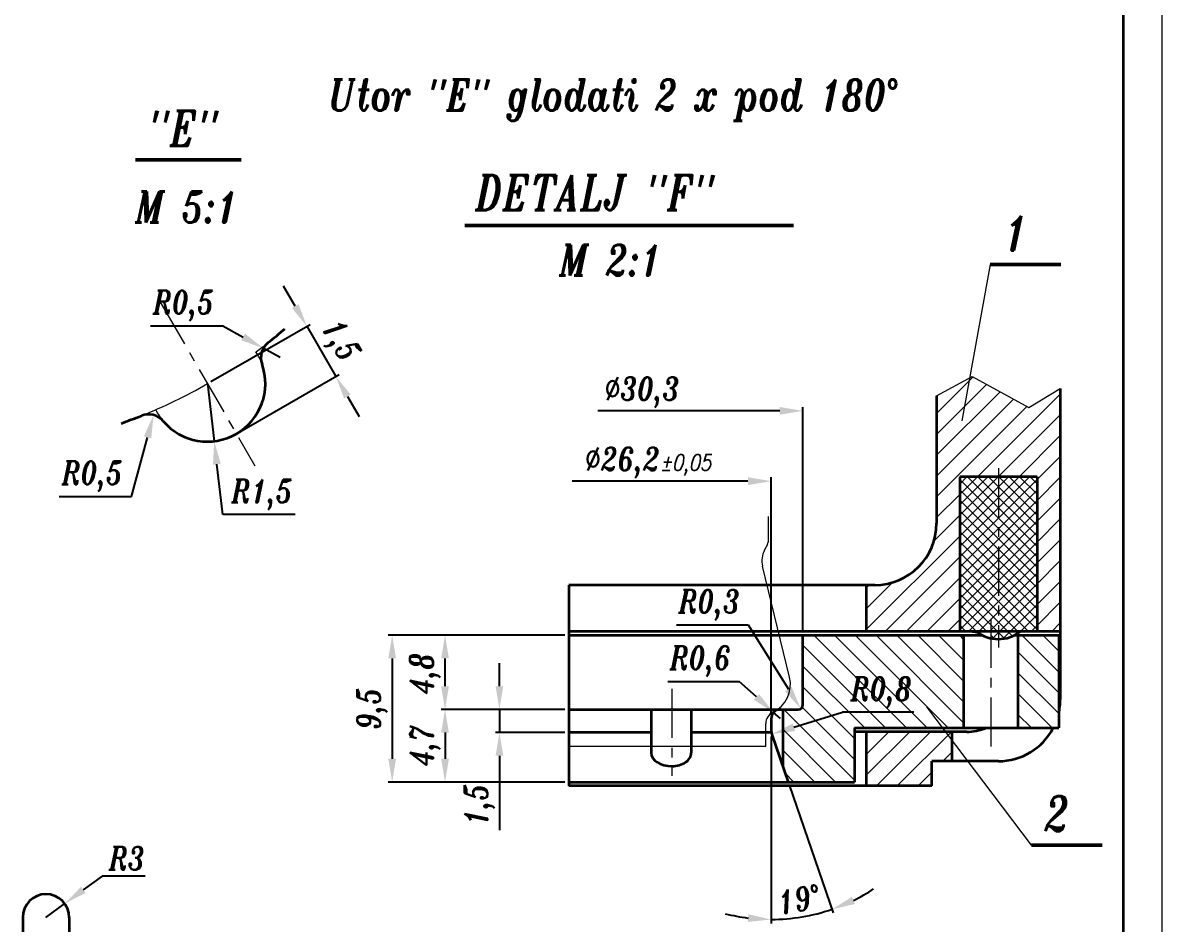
# Model space of a CAD drawing. Header units: millimetres. Extents: x 82 to 468, y 72 to 492.
# Drawn here: x 231.4 to 378.8, y 197.3 to 314 of the extents above; entities that cross this region are included whole.
import ezdxf

# ---------------------------------------------------------------- set-up
doc = ezdxf.new("R2010")
doc.units = ezdxf.units.MM
doc.header["$LTSCALE"] = 0.2
doc.linetypes.add('CENTER', pattern=[50.8, 31.75, -6.35, 6.35, -6.35])
doc.layers.get('0').update_dxf_attribs({"lineweight": 15})
for name, color, linetype, lineweight in [('1', 1, 'CENTER', 15), ('3', 3, 'Continuous', 35), ('4', 5, 'Continuous', 50), ('8', 252, 'Continuous', 15)]:
    doc.layers.add(name, color=color, linetype=linetype, lineweight=lineweight)
doc.styles.add('ITALICT', font='italict', dxfattribs={"width": 0.8, "height": 3})
doc.dimstyles.new('ISO-25', dxfattribs={"dimtxt": 3, "dimasz": 3, "dimexe": 0.5, "dimexo": 0.5, "dimgap": 0.8, "dimtad": 1, "dimtxsty": 'ITALICT', "dimcen": 2.5, "dimazin": 2, "dimtm": 1e-09, "dimtfac": 0.7, "dimtmove": 0, "dimatfit": 3, "dimfxl": 1, "dimarcsym": 0})
doc.dimstyles.new('ISO-25$4', dxfattribs={"dimtxt": 3, "dimasz": 3, "dimexe": 0.5, "dimexo": 0.5, "dimgap": 0.8, "dimtad": 1, "dimtoh": 1, "dimtxsty": 'ITALICT', "dimcen": 2.5, "dimazin": 2, "dimtm": 1e-09, "dimtfac": 0.7, "dimtmove": 0, "dimatfit": 3, "dimfxl": 1, "dimarcsym": 0})

# ---------------------------------------------------------------- blocks, each defined once
blk = doc.blocks.new('*D59')
at = {"color": 0, "lineweight": -2}
for p, q in [((241.65, 203.54), (239.23, 201.76)), ((247.25, 203.54), (241.65, 203.54)), ((234.4, 198.21), (236.82, 199.99))]:
    blk.add_line(p, q, dxfattribs=at)
at = {"color": 0}
blk.add_solid([(238.94, 202.16), (239.53, 201.36), (236.82, 199.99)], dxfattribs=at)
at = {"layer": 'Defpoints', "color": 0}
for p in [(236.82, 199.99), (234.4, 198.21)]:
    blk.add_point(p, dxfattribs=at)
at = {"color": 0, "insert": (244.85, 205.84), "char_height": 3, "attachment_point": 5, "style": 'ITALICT'}
blk.add_mtext('R3', dxfattribs=at)
blk = doc.blocks.new('*D64')
at = {"color": 0, "lineweight": -2}
for p, q in [((266.65, 277.32), (265.15, 279.92)), ((255.72, 267.55), (268.58, 274.97)), ((268.15, 274.72), (271.9, 268.22)), ((259.47, 261.05), (272.33, 268.47)), ((273.4, 265.63), (274.9, 263.03))]:
    blk.add_line(p, q, dxfattribs=at)
at = {"color": 0}
for points in [[(267.08, 277.57), (266.22, 277.07), (268.15, 274.72)], [(273.83, 265.88), (272.97, 265.38), (271.9, 268.22)]]:
    blk.add_solid(points, dxfattribs=at)
at = {"layer": 'Defpoints', "color": 0}
for p in [(255.29, 267.3), (271.9, 268.22), (259.04, 260.8)]:
    blk.add_point(p, dxfattribs=at)
at = {"color": 0, "insert": (272.26, 272.76), "char_height": 3, "attachment_point": 5, "rotation": 300, "style": 'ITALICT'}
blk.add_mtext('1,5', dxfattribs=at)
blk = doc.blocks.new('*D65')
at = {"color": 0, "lineweight": -2}
for p, q in [((245.47, 252.7), (247.54, 260.34)), ((236.1, 252.7), (245.47, 252.7))]:
    blk.add_line(p, q, dxfattribs=at)
at = {"color": 0}
blk.add_solid([(247.06, 260.47), (248.02, 260.21), (248.32, 263.23)], dxfattribs=at)
at = {"layer": 'Defpoints', "color": 0}
for p in [(248.32, 263.23), (247.67, 260.82)]:
    blk.add_point(p, dxfattribs=at)
at = {"color": 0, "insert": (240.39, 255.29), "char_height": 3, "attachment_point": 5, "style": 'ITALICT'}
blk.add_mtext('R0,5', dxfattribs=at)
blk = doc.blocks.new('*D66')
at = {"color": 0, "lineweight": -2}
for p, q in [((255.29, 267.3), (256.16, 259.85)), ((257.27, 250.34), (256.51, 256.87)), ((266.65, 250.34), (257.27, 250.34))]:
    blk.add_line(p, q, dxfattribs=at)
at = {"color": 0}
blk.add_solid([(257.01, 256.92), (256.01, 256.81), (256.16, 259.85)], dxfattribs=at)
at = {"layer": 'Defpoints', "color": 0}
for p in [(255.29, 267.3), (256.16, 259.85)]:
    blk.add_point(p, dxfattribs=at)
at = {"color": 0, "insert": (262.36, 252.93), "char_height": 3, "attachment_point": 5, "style": 'ITALICT'}
blk.add_mtext('R1,5', dxfattribs=at)
blk = doc.blocks.new('*D67')
at = {"color": 0, "lineweight": -2}
for p, q in [((247.91, 274.79), (257.28, 274.79)), ((257.28, 274.79), (259.9, 273.33)), ((264.71, 270.66), (262.52, 271.87))]:
    blk.add_line(p, q, dxfattribs=at)
at = {"color": 0}
blk.add_solid([(260.15, 273.77), (259.66, 272.9), (262.52, 271.87)], dxfattribs=at)
at = {"layer": 'Defpoints', "color": 0}
for p in [(262.52, 271.87), (264.71, 270.66)]:
    blk.add_point(p, dxfattribs=at)
at = {"color": 0, "insert": (252.2, 277.38), "char_height": 3, "attachment_point": 5, "style": 'ITALICT'}
blk.add_mtext('R0,5', dxfattribs=at)
blk = doc.blocks.new('*D68')
at = {"color": 0, "lineweight": -2}
for p, q in [((301.53, 234.73), (285.53, 234.73)), ((286.03, 228.13), (286.03, 231.73)), ((301.53, 225.13), (285.53, 225.13))]:
    blk.add_line(p, q, dxfattribs=at)
at = {"color": 0}
for points in [[(285.53, 231.73), (286.53, 231.73), (286.03, 234.73)], [(285.53, 228.13), (286.53, 228.13), (286.03, 225.13)]]:
    blk.add_solid(points, dxfattribs=at)
at = {"layer": 'Defpoints', "color": 0}
for p in [(286.03, 234.73), (302.03, 234.73), (302.03, 225.13)]:
    blk.add_point(p, dxfattribs=at)
at = {"color": 0, "insert": (283.44, 229.73), "char_height": 3, "attachment_point": 5, "rotation": 90, "style": 'ITALICT'}
blk.add_mtext('4,8', dxfattribs=at)
blk = doc.blocks.new('*D69')
at = {"color": 0, "lineweight": -2}
for p, q in [((328.23, 224.43), (328.23, 255.17)), ((325.23, 254.67), (302.46, 254.67))]:
    blk.add_line(p, q, dxfattribs=at)
at = {"color": 0}
blk.add_solid([(325.23, 254.17), (325.23, 255.17), (328.23, 254.67)], dxfattribs=at)
at = {"layer": 'Defpoints', "color": 0}
for p in [(328.23, 254.67), (302.03, 241.23), (328.23, 223.93)]:
    blk.add_point(p, dxfattribs=at)
at = {"color": 0, "insert": (312.3, 257.08), "char_height": 3, "attachment_point": 5, "style": 'ITALICT'}
blk.add_mtext('%%c26,2{\\H2.100000;%%p0,05}', dxfattribs=at)
blk = doc.blocks.new('*D70')
at = {"color": 0, "lineweight": -2}
for p, q in [((332.33, 235.23), (332.33, 264.27)), ((329.33, 263.77), (305.81, 263.77))]:
    blk.add_line(p, q, dxfattribs=at)
at = {"color": 0}
blk.add_solid([(329.33, 264.27), (329.33, 263.27), (332.33, 263.77)], dxfattribs=at)
at = {"layer": 'Defpoints', "color": 0}
for p in [(332.33, 263.77), (302.03, 241.23), (332.33, 234.73)]:
    blk.add_point(p, dxfattribs=at)
at = {"color": 0, "insert": (311.52, 266.18), "char_height": 3, "attachment_point": 5, "style": 'ITALICT'}
blk.add_mtext('%%c30,3', dxfattribs=at)
blk = doc.blocks.new('*D73')
at = {"color": 0, "lineweight": -2}
for p, q in [((301.53, 225.13), (285.53, 225.13)), ((286.03, 222.13), (286.03, 218.73)), ((301.53, 215.73), (285.53, 215.73))]:
    blk.add_line(p, q, dxfattribs=at)
at = {"color": 0}
for points in [[(285.53, 222.13), (286.53, 222.13), (286.03, 225.13)], [(285.53, 218.73), (286.53, 218.73), (286.03, 215.73)]]:
    blk.add_solid(points, dxfattribs=at)
at = {"layer": 'Defpoints', "color": 0}
for p in [(302.03, 225.13), (286.03, 215.73), (302.03, 215.73)]:
    blk.add_point(p, dxfattribs=at)
at = {"color": 0, "insert": (283.44, 220.43), "char_height": 3, "attachment_point": 5, "rotation": 90, "style": 'ITALICT'}
blk.add_mtext('4,7', dxfattribs=at)
blk = doc.blocks.new('*D76')
at = {"color": 0, "lineweight": -2}
for p, q in [((301.53, 234.73), (278.69, 234.73)), ((279.19, 231.73), (279.19, 218.73)), ((301.53, 215.73), (278.69, 215.73))]:
    blk.add_line(p, q, dxfattribs=at)
at = {"color": 0}
for points in [[(278.69, 231.73), (279.69, 231.73), (279.19, 234.73)], [(278.69, 218.73), (279.69, 218.73), (279.19, 215.73)]]:
    blk.add_solid(points, dxfattribs=at)
at = {"layer": 'Defpoints', "color": 0}
for p in [(302.03, 234.73), (279.19, 215.73), (302.03, 215.73)]:
    blk.add_point(p, dxfattribs=at)
at = {"color": 0, "insert": (276.6, 225.23), "char_height": 3, "attachment_point": 5, "rotation": 90, "style": 'ITALICT'}
blk.add_mtext('9,5', dxfattribs=at)
blk = doc.blocks.new('*D77')
at = {"color": 0, "lineweight": -2}
for p, q in [((293.07, 228.13), (293.07, 231.13)), ((301.53, 225.13), (292.57, 225.13)), ((293.07, 225.13), (293.07, 222.13)), ((301.53, 222.13), (292.57, 222.13)), ((293.07, 219.13), (293.07, 209.5))]:
    blk.add_line(p, q, dxfattribs=at)
at = {"color": 0}
for points in [[(292.57, 228.13), (293.57, 228.13), (293.07, 225.13)], [(292.57, 219.13), (293.57, 219.13), (293.07, 222.13)]]:
    blk.add_solid(points, dxfattribs=at)
at = {"layer": 'Defpoints', "color": 0}
for p in [(302.03, 225.13), (293.07, 222.13), (302.03, 222.13)]:
    blk.add_point(p, dxfattribs=at)
at = {"color": 0, "insert": (290.49, 212.81), "char_height": 3, "attachment_point": 5, "rotation": 90, "style": 'ITALICT'}
blk.add_mtext('1,5', dxfattribs=at)
blk = doc.blocks.new('*D79')
at = {"color": 0, "lineweight": -2}
for p, q in [((315.98, 236.06), (325.24, 236.06)), ((325.24, 236.06), (330.45, 227.76))]:
    blk.add_line(p, q, dxfattribs=at)
at = {"color": 0}
blk.add_solid([(330.88, 228.02), (330.03, 227.49), (332.05, 225.22)], dxfattribs=at)
at = {"layer": 'Defpoints', "color": 0}
for p in [(331.73, 225.73), (332.05, 225.22)]:
    blk.add_point(p, dxfattribs=at)
at = {"color": 0, "insert": (320.21, 238.65), "char_height": 3, "attachment_point": 5, "style": 'ITALICT'}
blk.add_mtext('R0,3', dxfattribs=at)
blk = doc.blocks.new('*D80')
at = {"color": 0, "lineweight": -2}
for p, q in [((314.84, 228.76), (324.09, 228.76)), ((326.32, 226.75), (324.09, 228.76)), ((329.43, 223.93), (328.54, 224.73))]:
    blk.add_line(p, q, dxfattribs=at)
at = {"color": 0}
blk.add_solid([(325.98, 226.38), (326.65, 227.12), (328.54, 224.73)], dxfattribs=at)
at = {"layer": 'Defpoints', "color": 0}
for p in [(328.54, 224.73), (329.43, 223.93)]:
    blk.add_point(p, dxfattribs=at)
at = {"color": 0, "insert": (319.07, 231.35), "char_height": 3, "attachment_point": 5, "style": 'ITALICT'}
blk.add_mtext('R0,6', dxfattribs=at)
blk = doc.blocks.new('*D81')
at = {"color": 0, "lineweight": -2}
for p, q in [((328.23, 221.63), (328.23, 197.43)), ((330.6, 215.25), (336.27, 198.78))]:
    blk.add_line(p, q, dxfattribs=at)
for start, end in [(296.1093, 303.2186), (270, 289), (255.7814, 262.8907)]:
    blk.add_arc((328.23, 222.13), 24.19, start, end, dxfattribs=at)
at = {"color": 0}
for points in [[(338.68, 200.86), (339.07, 199.94), (336.11, 199.25)], [(325.2, 197.62), (325.27, 198.62), (328.23, 197.93)]]:
    blk.add_solid(points, dxfattribs=at)
at = {"layer": 'Defpoints', "color": 0}
for p in [(328.23, 223.93), (328.23, 222.39), (328.32, 221.87), (330.43, 215.73), (330.9, 198.08)]:
    blk.add_point(p, dxfattribs=at)
at = {"color": 0, "insert": (331.84, 200.53), "char_height": 3, "attachment_point": 5, "rotation": 9.5, "style": 'ITALICT'}
blk.add_mtext('19%%d', dxfattribs=at)
blk = doc.blocks.new('*D82')
at = {"color": 0, "lineweight": -2}
for p in [(331.17, 222.81), (346.7, 224.75)]:
    blk.add_line(p, (337.44, 224.75), dxfattribs=at)
at = {"color": 0}
blk.add_solid([(331.02, 223.29), (331.31, 222.33), (328.3, 221.92)], dxfattribs=at)
at = {"layer": 'Defpoints', "color": 0}
for p in [(328.3, 221.92), (329.83, 222.39)]:
    blk.add_point(p, dxfattribs=at)
at = {"color": 0, "insert": (342.47, 227.34), "char_height": 3, "attachment_point": 5, "style": 'ITALICT'}
blk.add_mtext('R0,8', dxfattribs=at)

msp = doc.modelspace()

# ---------------------------------------------------------------- hatches: boundary and pattern name
at = {"layer": '8'}
h = msp.add_hatch(dxfattribs=at)
h.set_pattern_fill('ANSI31', color=256, scale=0.6, style=0)
h.paths.add_polyline_path([(352.629, 255.226), (362.629, 255.226), (362.629, 235.226), (365.629, 235.226), (365.629, 266.653), (361.549, 264.206), (354.217, 268.237), (349.629, 265.703), (349.629, 249.226, -0.4142136), (341.629, 241.226), (340.529, 241.226), (340.529, 235.226), (352.629, 235.226)])
h.paths.add_polyline_path([(351.629, 222.226), (340.529, 222.226), (340.529, 215.226), (349.029, 215.226), (349.029, 218.426), (351.629, 218.426)])
h = msp.add_hatch(dxfattribs=at)
h.set_pattern_fill('ANSI37', color=256, scale=0.3, style=0)
h.paths.add_polyline_path([(357.629, 255.226), (352.629, 255.226), (352.629, 235.226), (357.629, 235.226)])
h.paths.add_polyline_path([(362.629, 255.226), (357.629, 255.226), (357.629, 235.226), (362.629, 235.226)])
h.paths.add_polyline_path([(357.629, 235.226), (356.629, 235.226), (356.629, 234.338, 0.056082), (357.629, 234.226)])
h.paths.add_polyline_path([(360.458, 235.226), (357.629, 235.226), (357.629, 234.226, 0.1715729)])
h = msp.add_hatch(dxfattribs=at)
h.set_pattern_fill('ANSI31', color=256, scale=0.6, angle=90, style=0)
h.paths.add_polyline_path([(353.129, 234.726), (332.329, 234.726), (332.329, 225.726, -0.4142136), (331.729, 225.126), (329.729, 225.126), (329.729, 217.77), (330.433, 215.726), (339.029, 215.726), (339.029, 222.726), (353.129, 222.726)])
h.paths.add_polyline_path([(360.129, 222.726), (365.429, 222.726), (365.429, 234.726), (360.129, 234.726)])
h.paths.add_polyline_path([(337.495, 230.621), (347.452, 230.621), (347.452, 224.05), (337.495, 224.05)], flags=24)

# ---------------------------------------------------------------- linework, layer by layer
for p, q in [((378.823, 72.02), (378.823, 492.02)), ((356.575, 282.71), (352.893, 262.46)), ((349.629, 265.703), (354.217, 268.237)), ((354.217, 268.237), (361.549, 264.206)), ((361.549, 264.206), (365.629, 266.653)), ((361.907, 207.559), (348.37, 225.479))]:
    msp.add_line(p, q)
for centre, radius, start, end in [((221.914, 325.102), 66.75, 306.44112, 308.16658), ((255.289, 267.295), 7.5, 19.64333, 33.22056), ((221.914, 325.102), 66.75, 291.83342, 300), ((255.289, 267.295), 7.5, 206.77944, 220.35667)]:
    msp.add_arc(centre, radius, start, end)
at = {"layer": '1'}
for p, q in [((249.143, 277.941), (261.436, 256.649)), ((357.629, 256.353), (357.629, 233.127)), ((356.629, 236.844), (356.629, 220.054)), ((315.379, 227.791), (315.379, 216.543))]:
    msp.add_line(p, q, dxfattribs=at)
at = {"layer": '3'}
for p, q in [((373.823, 77.02), (373.823, 487.02)), ((349.629, 265.703), (349.629, 249.226)), ((365.629, 266.653), (365.629, 226.426)), ((352.629, 255.226), (352.629, 235.226)), ((362.629, 255.226), (352.629, 255.226)), ((362.629, 255.226), (362.629, 235.226)), ((341.629, 241.226), (302.029, 241.226)), ((302.029, 241.226), (302.029, 215.226)), ((340.529, 241.226), (340.529, 235.226)), ((365.629, 235.226), (302.029, 235.226)), ((302.029, 234.726), (355.568, 234.726)), ((332.329, 225.726), (332.329, 234.726)), ((353.129, 234.726), (353.129, 222.726)), ((359.691, 234.726), (365.429, 234.726)), ((360.129, 234.726), (360.129, 222.726)), ((365.429, 234.726), (365.429, 222.726)), ((302.029, 225.126), (331.729, 225.126)), ((312.701, 225.126), (312.701, 219.502)), ((317.889, 225.126), (317.889, 219.502)), ((329.729, 225.126), (329.729, 217.77)), ((328.229, 223.926), (328.229, 222.394)), ((339.029, 222.726), (339.029, 215.726)), ((339.029, 222.726), (365.429, 222.726)), ((312.701, 222.126), (302.029, 222.126)), ((328.152, 222.126), (317.889, 222.126)), ((328.317, 221.873), (330.433, 215.726)), ((353.529, 222.226), (339.029, 222.226)), ((340.529, 222.226), (340.529, 215.226)), ((351.629, 218.426), (351.629, 222.226)), ((349.029, 215.226), (349.029, 218.426)), ((357.629, 218.426), (349.029, 218.426)), ((302.029, 215.726), (339.029, 215.726)), ((349.029, 215.226), (302.029, 215.226)), ((231.398, 198.209), (231.398, 159.209)), ((237.398, 198.209), (237.398, 159.209))]:
    msp.add_line(p, q, dxfattribs=at)
for centre, radius, start, end in [((221.914, 325.102), 66.75, 308.16658, 310.56679), ((264.707, 270.657), 2.5, 128.16658, 199.64333), ((255.289, 267.295), 7.5, 220.35667, 19.64333), ((221.914, 325.102), 66.75, 289.43321, 291.83342), ((247.669, 260.82), 2.5, 40.35667, 111.83342), ((341.629, 249.226), 8, 270, 0), ((353.529, 228.726), 6.5, 76.60798, 90), ((357.629, 238.726), 4.5, 231.05756, 308.94244), ((331.729, 225.726), 0.6, 270, 360), ((357.629, 226.426), 8, 347.16143, 0), ((329.429, 223.926), 1.2, 90, 180), ((353.529, 228.726), 6.5, 270, 292.61986), ((357.629, 226.426), 8, 270, 332.45145), ((329.829, 222.394), 1.6, 180, 199), ((234.398, 198.209), 3, 0, 180)]:
    msp.add_arc(centre, radius, start, end, dxfattribs=at)
for major_axis, ratio, start_param, end_param in [((-2.678, 0), 0.6467117, 6.2831853, 7.8539816), ((-2.51, 0), 0.6901417, 1.5707963, 3.1415927)]:
    msp.add_ellipse((315.379, 219.502), major_axis=major_axis, ratio=ratio, start_param=start_param, end_param=end_param, dxfattribs=at)
at = {"layer": '4'}
for p, q in [((259.658, 296.272), (245.966, 296.272)), ((288.609, 287.747), (331.127, 287.747)), ((365.705, 282.71), (356.575, 282.71)), ((371.036, 207.559), (361.907, 207.559))]:
    msp.add_line(p, q, dxfattribs=at)
at = {"layer": '8'}
for p, q in [((327.829, 250.102), (327.829, 246.77)), ((327.759, 246.488), (327.382, 245.782)), ((330.615, 229.319), (327.115, 243.659)), ((327.529, 220.37), (327.529, 223.31)), ((302.029, 220.37), (327.529, 220.37))]:
    msp.add_line(p, q, dxfattribs=at)
for centre, radius, start, end in [((327.229, 246.77), 0.6, 331.92751, 0), ((330.029, 244.37), 3, 151.92751, 193.71738), ((326.729, 228.37), 4, 295.37693, 13.71738), ((329.129, 223.31), 1.6, 115.37693, 180)]:
    msp.add_arc(centre, radius, start, end, dxfattribs=at)

# ---------------------------------------------------------------- texts
at = {"style": 'ITALICT', "width": 0.8}
for s, height, p in [('Utor "E" glodati 2 x pod 180%%D', 4, (270.985, 302.662)), ('"E"', 4.5, (247.639, 298.096)), ('DETALJ "F"', 4.5, (289.938, 289.761)), ('M 5:1', 4, (245.952, 288.155)), ('1', 4.5, (358.249, 284.534)), ('M 2:1', 4, (300.803, 281.273)), ('2', 4.5, (363.58, 209.383))]:
    msp.add_text(s, height=height, dxfattribs=at).set_placement(p)

# ---------------------------------------------------------------- dimensions: what is measured, and where the dimension line sits
for center, mpoint, override, picture, middle in [((264.707, 270.657), (262.523, 271.873), {"dimlfac": 0.2}, '*D67', (252.195, 277.378)), ((255.289, 267.295), (256.162, 259.846), {"dimlfac": 0.2}, '*D66', (262.361, 252.925)), ((329.429, 223.926), (328.54, 224.732), {"dimlfac": 0.5}, '*D80', (319.066, 231.347))]:
    dim = msp.add_radius_dim(center=center, mpoint=mpoint, dimstyle='ISO-25$4', override=override)
    dim.commit()
    dim.dimension.update_dxf_attribs({"geometry": picture, "text_midpoint": middle})
for base, p1, p2, angle, override, picture, middle, dimtype in [((271.898, 268.224), (255.289, 267.295), (259.039, 260.8), 300, {"dimlfac": 0.2}, '*D64', (270.023, 271.472), 161), ((286.029, 234.726), (302.029, 225.126), (302.029, 234.726), 90, {"dimlfac": 0.5}, '*D68', (286.029, 229.726), 160)]:
    dim = msp.add_linear_dim(base=base, p1=p1, p2=p2, angle=angle, dimstyle='ISO-25', override=override)
    dim.commit()
    dim.dimension.update_dxf_attribs({"geometry": picture, "text_midpoint": middle, "dimtype": dimtype})
for base, p2, override, picture, middle in [((332.329, 263.767), (332.329, 234.726), {"dimgap": 0.625, "dimpost": '%%c<>', "dimse1": 1, "dimsd1": 1, "dimtol": 0, "dimlim": 0, "dimtp": 0.05, "dimtm": 0.05}, '*D70', (311.516, 263.767)), ((328.229, 254.668), (328.229, 223.926), {"dimgap": 0.625, "dimpost": '%%c<>', "dimse1": 1, "dimsd1": 1, "dimtol": 1, "dimlim": 0, "dimtp": 0.05, "dimtm": 0.05}, '*D69', (312.298, 254.668))]:
    dim = msp.add_linear_dim(base=base, p1=(302.029, 241.226), p2=p2, dimstyle='ISO-25', override=override)
    dim.commit()
    dim.dimension.update_dxf_attribs({"geometry": picture, "text_midpoint": middle, "dimtype": 160})
for center, mpoint, override, picture, middle in [((247.669, 260.82), (248.321, 263.233), {"dimlfac": 0.2, "dimtmove": 1}, '*D65', (245.474, 252.7)), ((331.729, 225.726), (332.049, 225.218), {"dimlfac": 0.5}, '*D79', (320.21, 236.062)), ((329.829, 222.394), (328.301, 221.921), {"dimlfac": 0.5}, '*D82', (342.473, 224.75))]:
    dim = msp.add_radius_dim(center=center, mpoint=mpoint, dimstyle='ISO-25$4', override=override)
    dim.commit()
    dim.dimension.update_dxf_attribs({"geometry": picture, "text_midpoint": middle, "dimtype": 164})
for base, p1, p2, picture, middle in [((279.186, 215.726), (302.029, 234.726), (302.029, 215.726), '*D76', (276.601, 225.226)), ((293.072, 222.126), (302.029, 225.126), (302.029, 222.126), '*D77', (290.487, 212.812)), ((286.029, 215.726), (302.029, 225.126), (302.029, 215.726), '*D73', (283.444, 220.426))]:
    dim = msp.add_linear_dim(base=base, p1=p1, p2=p2, angle=90, dimstyle='ISO-25', override={"dimlfac": 0.5})
    dim.commit()
    dim.dimension.update_dxf_attribs({"geometry": picture, "text_midpoint": middle})
dim = msp.add_angular_dim_2l(base=(330.898, 198.08), line1=((328.317, 221.873), (330.433, 215.726)), line2=((328.229, 223.926), (328.229, 222.394)), dimstyle='ISO-25')
dim.commit()
dim.dimension.update_dxf_attribs({"geometry": '*D81', "text_midpoint": (331.843, 200.533)})
dim = msp.add_radius_dim(center=(234.398, 198.209), mpoint=(236.816, 199.986), dimstyle='ISO-25$4')
dim.commit()
dim.dimension.update_dxf_attribs({"geometry": '*D59', "text_midpoint": (244.851, 205.838)})

doc.saveas('drawing.dxf')
